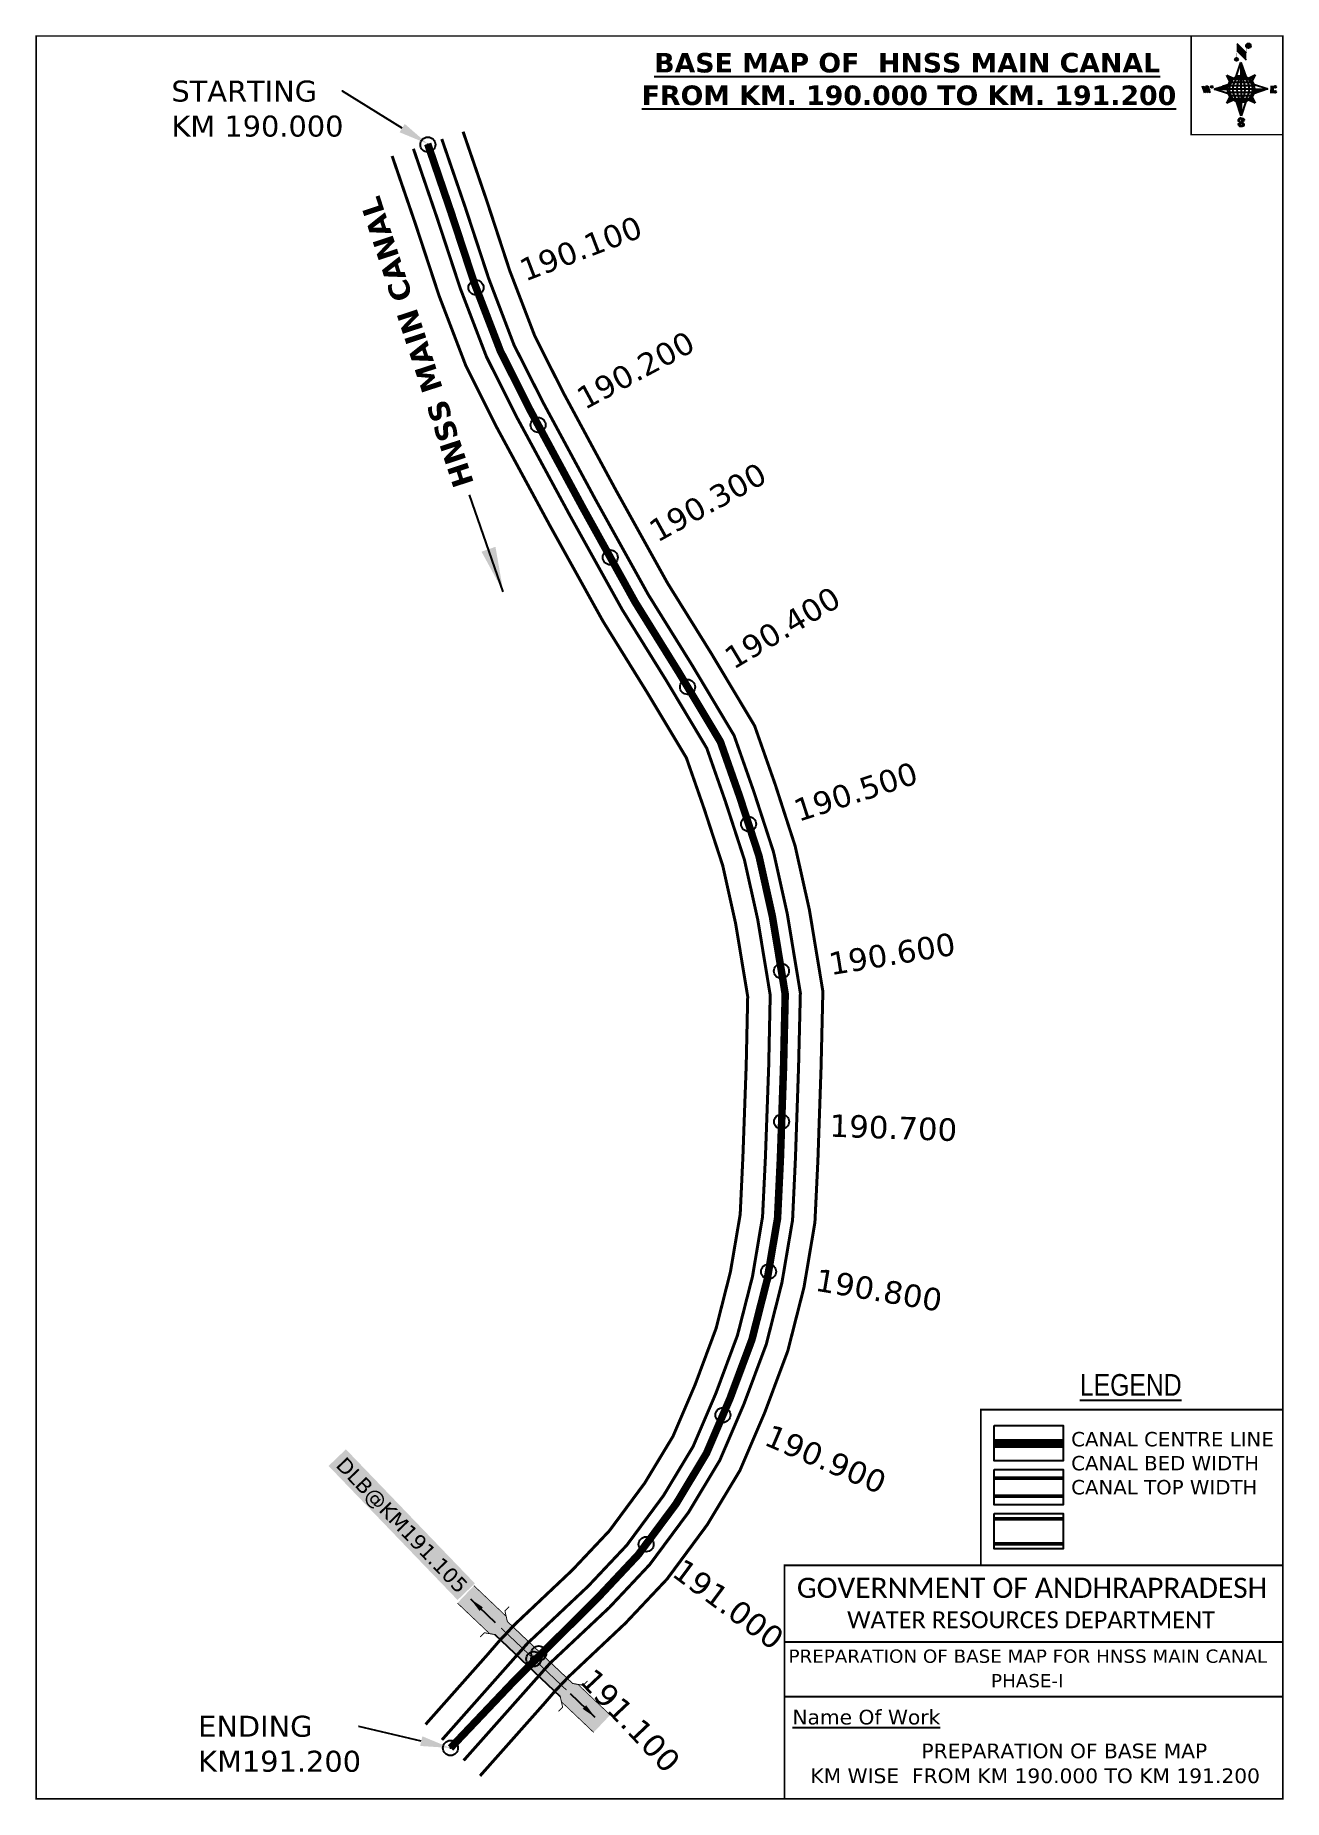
# Model space of a CAD drawing. Header units: inches. Extents: x 743599 to 744431, y 1649784 to 1650961.
import ezdxf
from ezdxf import colors
from ezdxf.entities.mleader import LeaderData, LeaderLine
from ezdxf.enums import TextEntityAlignment as Align
from ezdxf.math import Vec2, Vec3

# ---------------------------------------------------------------- set-up
doc = ezdxf.new("R2010")
doc.units = ezdxf.units.IN
doc.header["$MEASUREMENT"] = 0
doc.header["$PDMODE"] = 32
doc.header["$PDSIZE"] = 10
doc.linetypes.add('ACAD_ISO02W100', pattern=[15, 12, -3])
doc.linetypes.add('HIDDEN2', pattern=[0.1875, 0.125, -0.0625])
for name, color, linetype in [('AQUADUCT', 1, 'Continuous'), ('bord', 1, 'Continuous'), ('CANAL1', 1, 'Continuous'), ('CSMark', 72, 'Continuous'), ('DCBMS', 232, 'Continuous'), ('PAGE', 7, 'Continuous'), ('STRUCTURE', 5, 'Continuous'), ('TEXT', 7, 'Continuous')]:
    doc.layers.add(name, color=color, linetype=linetype)
doc.styles.add('ARIALN', font='ARIALN_1.TTF')
doc.styles.get("Standard").update_dxf_attribs({"font": 'verdana_0.ttf'})
doc.dimstyles.get("Standard").update_dxf_attribs({"dimtxt": 0.18, "dimasz": 0.18, "dimexe": 0.18, "dimexo": 0.0625, "dimgap": 0.09, "dimtad": 0, "dimtih": 1, "dimtoh": 1, "dimdec": 4, "dimzin": 0, "dimdsep": 46, "dimtxsty": 'Standard', "dimcen": 0.09, "dimadec": 0, "dimazin": 0, "dimtfac": 1, "dimtdec": 4, "dimtofl": 0, "dimtmove": 0, "dimatfit": 3, "dimfxl": 0, "dimtolj": 1, "dimtzin": 0, "dimarcsym": 0})
pattern_1 = [(267.297113149, (-8720374.938, 50637915.138), (10.5367255337, -0.497431438), [])]
pattern_2 = [(357.297113149, (-8720374.938, 50637915.138), (0.497431438, 10.5367255337), [])]

# ---------------------------------------------------------------- blocks, each defined once
blk = doc.blocks.new('*X16')
at = {"color": 0, "linetype": 'Continuous'}
for p, q in [((6321.6, 240.5), (6322.3, 241.2)), ((6321.6, 240.3), (6322.3, 241)), ((6321.6, 240.1), (6322.3, 240.8)), ((6321.6, 239.9), (6322.4, 240.7)), ((6321.6, 239.8), (6322.4, 240.6)), ((6321.6, 239.6), (6322.5, 240.5)), ((6321.6, 239.4), (6322.5, 240.3)), ((6321.6, 239.2), (6322.6, 240.2)), ((6321.7, 239.1), (6322.6, 240.1)), ((6321.8, 240.8), (6322.4, 241.4)), ((6321.8, 239), (6322.7, 240)), ((6321.8, 239), (6322.8, 239.9)), ((6321.9, 238.9), (6322.9, 239.8)), ((6322, 238.8), (6323, 239.7)), ((6322.1, 241.3), (6322.4, 241.6)), ((6322.1, 238.7), (6323.1, 239.6)), ((6322.2, 238.6), (6323.1, 239.6)), ((6322.3, 238.5), (6323.2, 239.5)), ((6322.4, 238.5), (6323.3, 239.4)), ((6322.5, 238.4), (6323.4, 239.3)), ((6322.7, 238.4), (6323.6, 239.3)), ((6322.8, 238.3), (6323.7, 239.2)), ((6322.9, 238.3), (6323.8, 239.1)), ((6323.1, 238.2), (6323.9, 239.1)), ((6323.2, 238.2), (6324, 239)), ((6323.3, 238.2), (6324.2, 239)), ((6323.5, 238.1), (6324.3, 238.9)), ((6323.7, 238.1), (6324.4, 238.9)), ((6323.8, 238.1), (6324.6, 238.8)), ((6324.1, 238.2), (6324.7, 238.8)), ((6324.3, 238.3), (6324.9, 238.8)), ((6324.6, 238.3), (6325.1, 238.8)), ((6324.8, 238.4), (6325.2, 238.8)), ((6325.1, 238.5), (6325.4, 238.8)), ((6325.4, 238.6), (6325.6, 238.8))]:
    blk.add_line(p, q, dxfattribs=at)
blk = doc.blocks.new('*X15')
at = {"color": 0, "linetype": 'Continuous'}
for p, q in [((6324.4, 240.3), (6324.5, 240.4)), ((6324.6, 240.3), (6324.8, 240.5)), ((6324.7, 240.2), (6325, 240.5)), ((6324.8, 240.2), (6325.2, 240.6)), ((6325, 240.1), (6325.5, 240.6)), ((6325.1, 240.1), (6325.6, 240.6)), ((6325.2, 240), (6325.8, 240.6)), ((6325.3, 240), (6326, 240.6)), ((6325.4, 239.9), (6326.1, 240.6)), ((6325.5, 239.8), (6326.2, 240.5)), ((6325.6, 239.8), (6326.3, 240.5)), ((6325.7, 239.7), (6326.5, 240.4)), ((6325.9, 239.6), (6326.6, 240.3)), ((6326, 239.5), (6326.7, 240.3)), ((6326, 239.4), (6326.8, 240.2)), ((6326.1, 239.3), (6327, 240.2)), ((6326.2, 239.3), (6327.1, 240.1)), ((6326.3, 239.2), (6327.1, 240)), ((6326.4, 239.1), (6327.2, 239.9)), ((6326.5, 239), (6327.3, 239.8)), ((6326.5, 238.9), (6327.4, 239.7)), ((6326.6, 238.8), (6327.5, 239.6)), ((6326.7, 238.7), (6327.5, 239.5)), ((6326.8, 238.6), (6327.6, 239.4)), ((6326.8, 238.5), (6327.7, 239.3)), ((6326.8, 236.5), (6327.4, 237)), ((6326.9, 238.3), (6327.8, 239.2)), ((6326.9, 238.2), (6327.9, 239.1)), ((6326.9, 236.8), (6327.6, 237.4)), ((6327, 238.1), (6327.8, 239)), ((6327, 237.9), (6327.8, 238.8)), ((6327, 237.8), (6327.8, 238.6)), ((6327, 237.6), (6327.8, 238.4)), ((6327, 237.4), (6327.8, 238.2)), ((6327, 237.3), (6327.8, 238)), ((6327, 237.1), (6327.8, 237.9))]:
    blk.add_line(p, q, dxfattribs=at)
blk = doc.blocks.new('H')
at = {"layer": 'bord', "extrusion": (0.000427885, 0.004792, 0.999988)}
h = blk.add_hatch(dxfattribs=at)
h.set_pattern_fill('LINE', color=8, scale=84.387686, angle=-2.7029, style=0)
h.set_pattern_definition(pattern_2)
h.paths.add_polyline_path([(-492, 786, -0.090992), (-448, 775), (-486, 912)])
h = blk.add_hatch(dxfattribs=at)
h.set_pattern_fill('LINE', color=8, scale=84.387686, angle=-92.7029, style=0)
h.set_pattern_definition(pattern_1)
h.paths.add_polyline_path([(-625, 665, -0.090992), (-615, 710), (-751, 671)])
h = blk.add_hatch(dxfattribs=at)
h.set_pattern_fill('LINE', color=8, scale=84.387686, angle=-2.7029, style=0)
h.set_pattern_definition(pattern_2)
h.paths.add_polyline_path([(-504, 533, -0.090992), (-549, 543), (-510, 406)])
h = blk.add_hatch(dxfattribs=at)
h.set_pattern_fill('LINE', color=8, scale=84.387686, angle=-92.7029, style=0)
h.set_pattern_definition(pattern_1)
h.paths.add_polyline_path([(-246, 647), (-372, 653, -0.090992), (-382, 609)])
for p, q in [((-519, 1020, -1217), (-435, 927, -1216)), ((-516, 1087, -1217), (-432, 994, -1217)), ((-538, 774, -1216), (-487, 906, -1216)), ((-487, 906, -1216), (-493, 780, -1216)), ((-487, 906, -1216), (-448, 769, -1216)), ((-865, 701, -1215), (-847, 638, -1215)), ((-847, 700, -1215), (-829, 637, -1215)), ((-829, 699, -1215), (-811, 636, -1215)), ((-829, 699, -1215), (-811, 698, -1215)), ((-811, 698, -1215), (-794, 635, -1215)), ((-752, 665, -1215), (-615, 704, -1215)), ((-627, 794, -1216), (-567, 760, -1216)), ((-627, 794, -1216), (-584, 747, -1215)), ((-599, 731, -1215), (-627, 794, -1216)), ((-421, 753, -1216), (-359, 781, -1216)), ((-359, 781, -1216), (-405, 739, -1216)), ((-359, 781, -1216), (-392, 721, -1215)), ((-379, 693, -1215), (-246, 641, -1215)), ((-213, 669, -1215), (-217, 601, -1215)), ((-752, 665, -1215), (-625, 659, -1215)), ((-619, 614, -1215), (-752, 665, -1215)), ((-639, 526, -1214), (-606, 585, -1215)), ((-639, 526, -1214), (-593, 568, -1215)), ((-577, 553, -1215), (-639, 526, -1214)), ((-511, 400, -1214), (-549, 537, -1214)), ((-460, 533, -1215), (-511, 400, -1214)), ((-505, 527, -1214), (-511, 400, -1214)), ((-371, 513, -1214), (-431, 546, -1215)), ((-371, 513, -1214), (-414, 560, -1215)), ((-399, 576, -1215), (-371, 513, -1214)), ((-246, 641, -1215), (-383, 603, -1215)), ((-373, 647, -1215), (-246, 641, -1215)), ((-197, 600, -1215), (-194, 668, -1215))]:
    blk.add_line(p, q, dxfattribs=at)
at = {"layer": 'bord', "color": 8, "linetype": 'ByBlock', "extrusion": (0.000427885, 0.004792, 0.999988)}
for p, q in [((-375, 679, -1215), (-620, 691, -1215)), ((-386, 711, -1215), (-605, 722, -1215)), ((-411, 744, -1216), (-578, 752, -1216)), ((-493, 780, -1216), (-505, 527, -1214)), ((-373, 647, -1215), (-625, 659, -1215)), ((-378, 616, -1215), (-623, 628, -1215)), ((-392, 585, -1215), (-611, 595, -1215)), ((-420, 555, -1215), (-587, 562, -1215))]:
    blk.add_line(p, q, dxfattribs=at)
at = {"layer": 'bord', "extrusion": (0.000427885, 0.004792, 0.999988), "elevation": -1212}
for points, const_width in [([(-522, 960), (-516, 1093)], 1.61), ([(-434, 933), (-428, 1066)], 1.61), ([(-870, 707), (-846, 706)], 0.642), ([(-829, 643), (-821, 678)], 0.642), ([(-793, 641), (-782, 694)], 0.642), ([(-223, 676), (-174, 673)], 0.706), ([(-829, 643), (-855, 644)], 0.642), ([(-811, 642), (-784, 641)], 0.642), ([(-177, 605), (-226, 607)], 0.706), ([(-195, 645), (-185, 644)], 0.706)]:
    blk.add_lwpolyline(points, dxfattribs=dict(at, const_width=const_width))
for points, const_width in [([(-414, 1073, 1), (-398, 1058, 1)], 22.3), ([(-530, 950, 1), (-520, 939, 1)], 14.8), ([(-776, 697, 1), (-769, 690, 1)], 8.9), ([(-180, 618, 1), (-173, 611, 1)], 9.79), ([(-178, 667, 1), (-171, 660, 1)], 9.79), ([(-490, 362, 1), (-498, 369, 1)], 11.1), ([(-525, 322, 1), (-533, 329, 1)], 11.1)]:
    blk.add_lwpolyline(points, format="xyb", close=True, dxfattribs=dict(at, const_width=const_width))
for points in [[(-537, 317), (-531, 310), (-520, 307), (-505, 307), (-494, 310), (-486, 318), (-487, 326), (-491, 333), (-494, 336), (-503, 341), (-522, 347), (-530, 352), (-534, 355), (-537, 363), (-537, 373), (-530, 381), (-520, 384), (-504, 384), (-493, 380), (-487, 373)], [(-522, 348), (-526, 354), (-528, 361), (-528, 371), (-526, 375), (-521, 381), (-515, 384)], [(-505, 307), (-499, 312), (-497, 319), (-497, 327), (-501, 335), (-509, 343)]]:
    blk.add_lwpolyline(points, dxfattribs=at)
at = {"layer": 'bord', "extrusion": (0.000427885, 0.004792, 0.999988)}
for centre, radius in [((-406, 1065, -1212), 22.3), ((-525, 944, -1212), 14.8), ((-773, 694, -1212), 8.9), ((-498, 659, -1212), 127), ((-177, 615, -1212), 9.79), ((-174, 663, -1212), 9.79), ((-494, 365, -1212), 11.1), ((-529, 325, -1212), 11.1)]:
    blk.add_circle(centre, radius, dxfattribs=at)
at = {"layer": 'bord', "color": 8, "linetype": 'ByBlock', "extrusion": (0.000427885, 0.004792, 0.999988)}
for centre, radius, start, end in [((-482, 658, -1212), 128, 94.9254, 259.6691), ((-437, 656, -1212), 141, 113.2864, 241.308), ((-316, 651, -1212), 222, 142.5892, 212.0053), ((-560, 662, -1212), 141, 293.2864, 61.308), ((-681, 668, -1212), 222, 322.5892, 32.0053), ((-515, 660, -1212), 128, 274.9254, 79.6691)]:
    blk.add_arc(centre, radius, start, end, dxfattribs=at)
at = {"layer": 'bord', "extrusion": (0.000427885, 0.004792, 0.999988)}
for points in [[(-516, 1093, -1212), (-431, 1000, -1212), (-519, 1026, -1212), (-434, 933, -1212)], [(-864, 707, -1212), (-846, 706, -1212), (-846, 644, -1212), (-829, 643, -1212)], [(-829, 705, -1212), (-811, 704, -1212), (-811, 642, -1212), (-793, 641, -1212)], [(-193, 674, -1212), (-197, 606, -1212), (-213, 675, -1212), (-216, 607, -1212)]]:
    blk.add_solid(points, dxfattribs=at)
at = {"layer": 'bord', "extrusion": (0.000427885, 0.004792, 0.999988), "xscale": 7.977342409717546, "yscale": 7.977342408231451, "zscale": 7.977342408476333, "rotation": 138.0840426661453}
for name, p in [('*X15', (38301, -31929, -1212)), ('*X16', (38314, -31951, -1212))]:
    blk.add_blockref(name, p, dxfattribs=at)
blk = doc.blocks.new('DLB')
at = {"layer": 'STRUCTURE'}
h = blk.add_hatch(dxfattribs=at)
h.set_pattern_fill('DOTS', color=6, scale=20, angle=320.37224793, style=0)
h.paths.add_polyline_path([(769699.5, 1706950), (769699.5, 1706934), (769729.1, 1706934), (769732.1, 1706936), (769792.1, 1706936), (769795.1, 1706934), (769824.7, 1706934), (769824.7, 1706950), (769795.1, 1706950), (769792.1, 1706948), (769732.1, 1706948), (769729.1, 1706950)])
at = {"layer": 'STRUCTURE', "color": 6, "linetype": 'ACAD_ISO02W100', "ltscale": 0.5, "const_width": 0.5}
for points in [[(769699.5, 1706950), (769729.1, 1706950)], [(769795.1, 1706950), (769824.7, 1706950)], [(769699.5, 1706934), (769729.1, 1706934)], [(769795.1, 1706934), (769824.7, 1706934)]]:
    blk.add_lwpolyline(points, dxfattribs=at)
at = {"layer": 'STRUCTURE', "color": 6, "const_width": 0.628}
for points in [[(769726.1, 1706956), (769726.1, 1706952), (769732.1, 1706948), (769792.1, 1706948), (769798.1, 1706952), (769798.1, 1706956)], [(769732.1, 1706942), (769792.1, 1706942)], [(769726.1, 1706928), (769726.1, 1706932), (769732.1, 1706936), (769792.1, 1706936), (769798.1, 1706932), (769798.1, 1706928)]]:
    blk.add_lwpolyline(points, dxfattribs=at)
at = {"layer": 'STRUCTURE', "color": 6}
blk.add_lwpolyline([(769732.1, 1706936), (769792.1, 1706936)], dxfattribs=at)
blk.add_lwpolyline([(769732.1, 1706936), (769792.1, 1706936)], dxfattribs=at)
at = {"layer": 'STRUCTURE', "color": 0}
blk.add_circle((769762.1, 1706942), 1.8, dxfattribs=at)
for points in [[(769703.8, 1706942), (769726.7, 1706942)], [(769818.6, 1706942), (769795.7, 1706942)]]:
    blk.add_leader(points, dimstyle='Standard', override={"dimasz": 10, "dimgap": 0.09, "dimtad": 0}, dxfattribs=at)

msp = doc.modelspace()

# ---------------------------------------------------------------- linework, layer by layer
at = {"color": 3}
for p in [(743860.4, 1650887.7), (743892.5, 1650792.4), (743933.9, 1650700.8), (743982, 1650612.5), (744033.5, 1650526.1), (744074.2, 1650434.7), (744096.1, 1650336.7), (744096.2, 1650236.3), (744087.5, 1650136.3), (744057.1, 1650040.7), (744005.9, 1649954.5), (743934.3, 1649881.8), (743875.5, 1649818.7)]:
    msp.add_point(p, dxfattribs=at)
at = {"layer": 'CANAL1', "color": 200, "const_width": 2}
for points in [[(743883.9, 1650896.3), (743899.5, 1650850.8), (743915, 1650803.6), (743931.6, 1650760.3), (743950.6, 1650722.5), (743985.6, 1650657.6), (744020.2, 1650595.3), (744049.3, 1650548.5), (744078.2, 1650500.2), (744091.9, 1650461.2), (744105.2, 1650420.1), (744114.7, 1650377.6), (744123.7, 1650323.2), (744122.5, 1650272.3), (744120.4, 1650210.8), (744118.4, 1650169.1), (744111.1, 1650125.8), (744100.3, 1650083.4), (744084.9, 1650042.2), (744068.4, 1650003.7), (744046.6, 1649967.5), (744019.9, 1649931.4), (743992.1, 1649901.9), (743953.7, 1649865.7), (743953.4, 1649865.3), (743949.2, 1649860.9), (743945.4, 1649856.9), (743937.8, 1649848.1), (743895.2, 1649800.1)], [(743836.6, 1650880.1), (743852.1, 1650834.9), (743867.9, 1650786.9), (743885.8, 1650740.1), (743906.2, 1650699.4), (743941.8, 1650633.6), (743977.1, 1650570), (744006.6, 1650522.4), (744032.7, 1650478.9), (744044.5, 1650445.1), (744057, 1650406.9), (744065.6, 1650368.1), (744073.6, 1650319.7), (744072.6, 1650273.7), (744070.4, 1650212.9), (744068.6, 1650174.5), (744062.1, 1650136.2), (744052.5, 1650098.4), (744038.5, 1650060.8), (744023.8, 1650026.5), (744005, 1649995.4), (743981.4, 1649963.5), (743956.7, 1649937.3), (743918.3, 1649901), (743916.8, 1649899.5), (743912.8, 1649895.1), (743908.3, 1649890.4), (743900.2, 1649881), (743858.9, 1649834.4)]]:
    msp.add_lwpolyline(points, dxfattribs=at)
at = {"layer": 'CANAL1', "color": 5, "const_width": 2}
for points in [[(743850.8, 1650884.9), (743866.3, 1650839.6), (743882, 1650791.9), (743899.5, 1650746.2), (743919.5, 1650706.3), (743954.9, 1650640.8), (743990, 1650577.6), (744019.4, 1650530.3), (744046.3, 1650485.3), (744058.7, 1650449.9), (744071.4, 1650410.9), (744080.3, 1650371), (744088.6, 1650320.7), (744087.6, 1650273.3), (744085.4, 1650212.3), (744083.5, 1650172.9), (744076.8, 1650133.1), (744066.8, 1650093.9), (744052.4, 1650055.2), (744037.2, 1650019.7), (744017.5, 1649987), (743993, 1649953.9), (743967.4, 1649926.7), (743929.1, 1649890.6), (743927.1, 1649888.8), (743869.8, 1649824.1)], [(743884.3, 1649810.4), (743941.5, 1649874.8), (743942.8, 1649876.1), (743981.5, 1649912.5), (744008.3, 1649941), (744034.2, 1649975.9), (744055, 1650010.5), (744071, 1650047.8), (744086, 1650087.9), (744096.4, 1650128.9), (744103.5, 1650170.7), (744105.4, 1650211.4), (744107.5, 1650272.7), (744108.7, 1650322.1), (744100, 1650374.8), (744090.8, 1650416.1), (744077.7, 1650456.3), (744064.5, 1650493.8), (744036.5, 1650540.7), (744007.3, 1650587.7), (743972.5, 1650650.4), (743937.3, 1650715.6), (743917.8, 1650754.2), (743900.9, 1650798.6), (743885.3, 1650846), (743869.7, 1650891.4)]]:
    msp.add_lwpolyline(points, dxfattribs=at)
at = {"layer": 'CANAL1', "color": 1, "linetype": 'HIDDEN2', "ltscale": 100, "const_width": 5}
msp.add_lwpolyline([(743860.3, 1650888.2), (743875.8, 1650842.8), (743891.4, 1650795.3), (743908.7, 1650750.2), (743928.4, 1650711), (743963.7, 1650645.6), (743998.6, 1650582.6), (744027.9, 1650535.5), (744055.4, 1650489.6), (744068.2, 1650453.1), (744081.1, 1650413.5), (744090.1, 1650372.9), (744098.6, 1650321.4), (744097.5, 1650273), (744095.4, 1650211.8), (744093.5, 1650171.8), (744086.6, 1650131), (744076.4, 1650090.9), (744061.7, 1650051.5), (744046.1, 1650015.1), (744025.8, 1649981.4), (744000.6, 1649947.5), (743974.4, 1649919.6), (743919, 1649864.5), (743919, 1649864.5), (743919, 1649864.5), (743919, 1649864.5), (743919, 1649864.5), (743919, 1649864.5), (743875.5, 1649818.7)], dxfattribs=at)
at = {"layer": 'CANAL1', "color": 1, "linetype": 'HIDDEN2', "ltscale": 100, "const_width": 6, "elevation": -0.4}
msp.add_lwpolyline([(744283.8, 1650021.8), (744237.8, 1650021.8)], dxfattribs=at)
at = {"layer": 'CANAL1', "color": 5, "const_width": 2.4, "elevation": -0.4}
for points in [[(744283.8, 1649998.6), (744237.8, 1649998.6)], [(744283.8, 1649986.6), (744237.8, 1649986.6)]]:
    msp.add_lwpolyline(points, dxfattribs=at)
at = {"layer": 'CANAL1', "color": 200, "const_width": 2.4, "elevation": -0.4}
for points in [[(744283.8, 1649971.4), (744237.8, 1649971.4)], [(744283.8, 1649954.9), (744237.8, 1649954.9)]]:
    msp.add_lwpolyline(points, dxfattribs=at)
at = {"layer": 'PAGE', "const_width": 1}
msp.add_lwpolyline([(743599.3, 1650960.1), (743599.3, 1649784.8), (744430.3, 1649784.8), (744430.3, 1650960.1), (743599.3, 1650960.1)], dxfattribs=at)
at = {"layer": 'PAGE'}
for points, const_width in [([(744430.3, 1650960.1), (744369.2, 1650960.1), (744369.2, 1650894.3), (744430.3, 1650894.3)], 1), ([(744430.3, 1649940.5), (744229, 1649940.5), (744229, 1650044.3), (744430.3, 1650044.3)], 1.2), ([(744098.1, 1649940.5), (744430.3, 1649940.5), (744430.3, 1649784.8), (744098.1, 1649784.8)], 1.2)]:
    msp.add_lwpolyline(points, close=True, dxfattribs=dict(at, const_width=const_width))
at = {"layer": 'PAGE', "elevation": -0.4}
for points in [[(744237.8, 1650033.6), (744283.8, 1650033.6), (744283.8, 1650010.1), (744237.8, 1650010.1)], [(744237.8, 1650004.3), (744283.8, 1650004.3), (744283.8, 1649980.8), (744237.8, 1649980.8)], [(744237.8, 1649975.1), (744283.8, 1649975.1), (744283.8, 1649951.5), (744237.8, 1649951.5)]]:
    msp.add_lwpolyline(points, close=True, dxfattribs=at)
at = {"layer": 'PAGE'}
for points in [[(744098.1, 1649889.5), (744430.3, 1649889.5)], [(744098.1, 1649853.1), (744430.3, 1649853.1)]]:
    msp.add_lwpolyline(points, dxfattribs=at)
at = {"layer": 'STRUCTURE', "color": 0}
msp.add_point((743931, 1649878), dxfattribs=at)

# ---------------------------------------------------------------- block references
at = {"layer": 'AQUADUCT', "color": 1, "xscale": 0.0703495379661093, "yscale": 0.07034953800030053, "zscale": 0.07034953795990817, "rotation": 3.078330607406165}
msp.add_blockref('H', (744439.9, 1650880.7, 85.4), dxfattribs=at)
at = {"layer": 'STRUCTURE', "color": 0, "rotation": 316.4895153086914}
msp.add_blockref('DLB', (-989545.6, 941892.5), dxfattribs=at)

# ---------------------------------------------------------------- texts
at = {"layer": 'CANAL1', "insert": (743878.2, 1650656.7), "char_height": 14, "width": 205.129, "attachment_point": 1, "rotation": 108.183}
msp.add_mtext('\\pi0.96322;{\\fVerdana|b1|i0|c0|p34;HNSS MAIN CANAL}', dxfattribs=at)
at = {"layer": 'CSMark', "color": 1}
for s, rotation, p in [('190.100', 20.9215, (743922.6, 1650803.3)), ('190.200', 28.376, (743961.4, 1650717.2)), ('190.300', 29.0237, (744009.7, 1650628.7)), ('190.400', 30.9208, (744060.2, 1650543.8)), ('190.500', 18.0174, (744105.1, 1650443.2)), ('190.600', 9.3708, (744127.8, 1650341.3)), ('190.700', 357.9696, (744128.2, 1650233.8)), ('190.800', 350.4404, (744119.1, 1650131.1)), ('190.900', 336.8043, (744086.5, 1650028.1)), ('191.000', 323.4321, (744026.6, 1649940)), ('191.100', 313.2862, (743966.3, 1649868))]:
    msp.add_text(s, height=15, rotation=rotation, dxfattribs=at).set_placement(p, align=Align.MIDDLE_LEFT)
at = {"layer": 'PAGE', "extrusion": (0.000201441, 0.004807, 0.999988), "style": 'ARIALN'}
msp.add_text('%%ULEGEND', height=14.4, rotation=359.9999, dxfattribs=at).set_placement((744328.9, 1650041, 8081.5), align=Align.MIDDLE)
at = {"layer": 'PAGE', "extrusion": (0.000201441, 0.004807, 0.999988)}
for s, height, p in [('PREPARATION OF BASE MAP FOR HNSS MAIN CANAL', 8.878, (744100.8, 1649855.7, 8080.6)), ('%%UName Of Work', 9.822, (744103.4, 1649814.6, 8079.2))]:
    msp.add_text(s, height=height, rotation=359.9999, dxfattribs=at).set_placement(p)
for s, height, p in [('PHASE-I', 8.88, (744259.9, 1649843.8, 8080.5)), ('PREPARATION OF BASE MAP', 9.822, (744284.6, 1649797, 8079.3)), ('KM WISE  FROM KM 190.000 TO KM 191.200', 9.822, (744265.2, 1649780.4, 8079.3))]:
    msp.add_text(s, height=height, rotation=359.9999, dxfattribs=at).set_placement(p, align=Align.MIDDLE_CENTER)
at = {"layer": 'PAGE', "extrusion": (0.000201441, 0.004807, 0.999988), "attachment_point": 1, "text_direction": (1, -1e-06, -0.000201)}
for s, insert, char_height, width in [('CANAL CENTRE LINE CANAL BED WIDTH {\\H2.3741x; }CANAL TOP WIDTH{\\H1.9188x; }', (744289.2, 1650029.4, -0.4), 9.6, 168.926), ('\\pi3.5885;{\\fCalibri|b0|i0|c0|p34;\\H1.3333x;GOVERNMENT OF ANDHRAPRADESH\\P\\pi37.073;\\H0.83998x;WATER RESOURCES DEPARTMENT}', (744102.8, 1649932.2, -1.3), 10.059, 321.276)]:
    msp.add_mtext(s, dxfattribs=dict(at, insert=insert, char_height=char_height, width=width))
at = {"layer": 'STRUCTURE', "color": 5, "insert": (743805.7, 1650013.6), "char_height": 10, "width": 118.025, "attachment_point": 1, "rotation": 313.8735, "bg_fill": 1, "box_fill_scale": 1.3, "bg_fill_color": 7, "bg_fill_true_color": 16777215, "bg_fill_transparency": 4390977}
msp.add_mtext('DLB@KM191.105', dxfattribs=at)
at = {"layer": 'TEXT', "color": 1, "insert": (743989.5, 1650948.8), "char_height": 13, "width": 379.826, "attachment_point": 1}
msp.add_mtext('\\pi21.755;{\\fVerdana|b1|i0|c0|p34;\\LBASE MAP OF  HNSS MAIN CANAL \\P\\pi13.452;FROM KM. 190.000 TO KM. 191.200}', dxfattribs=at)

# ---------------------------------------------------------------- leaders
at = {"layer": 'CANAL1'}
msp.add_leader([(743910.7, 1650589.6), (743888.2, 1650654.1)], dimstyle='Standard', override={"dimasz": 30, "dimgap": 0.09, "dimtad": 0}, dxfattribs=at)
at = {"layer": 'DCBMS', "color": 5}
ml = msp.add_multileader_mtext('Standard', dxfattribs=at)
ml.set_content('STARTING\\PKM 190.000', color=5)
ml.set_leader_properties()
ml.build(insert=Vec2(0, 0))
ml.multileader.update_dxf_attribs({"dogleg_length": 0.36, "arrow_head_size": 20})
ctx = ml.context
ctx.base_point, ctx.char_height, ctx.arrow_head_size, ctx.landing_gap_size, ctx.plane_origin = Vec3(743689.4, 1650923.3), 14, 20, 0.09, Vec3(744280.2, 1650854.7)
notes = []
notes.append((ctx, [(0, (1, 1, 0), (743803.5, 1650923.3), (-1, 0), 0.36, [(0, [(743860.3, 1650888.2)], 0, [])])]))
ctx.mtext.insert, ctx.mtext.flow_direction = Vec3(743689.5, 1650930.4), 5
ml = msp.add_multileader_mtext('Standard', dxfattribs=at)
ml.set_content('ENDING \\PKM191.200', color=5)
ml.set_leader_properties()
ml.build(insert=Vec2(0, 0))
ml.multileader.update_dxf_attribs({"dogleg_length": 0.36, "arrow_head_size": 20})
ctx = ml.context
ctx.base_point, ctx.char_height, ctx.arrow_head_size, ctx.landing_gap_size, ctx.plane_origin = Vec3(743707.2, 1649833), 14, 20, 0.09, Vec3(743850.5, 1649754.7)
notes.append((ctx, [(0, (1, 1, 0), (743814.5, 1649833), (-1, 0), 0.36, [(0, [(743875.5, 1649818.7)], 0, [])])]))
ctx.mtext.insert, ctx.mtext.width, ctx.mtext.flow_direction = Vec3(743707.3, 1649840.2), 108.896, 5
for ctx, leaders in notes:
    for number, flags, end, landing, length, lines in leaders:
        leader = LeaderData()
        leader.index, (leader.has_last_leader_line, leader.has_dogleg_vector, leader.attachment_direction) = number, flags
        leader.last_leader_point, leader.dogleg_vector, leader.dogleg_length = Vec3(end), Vec3(landing), length
        for number, points, colour, breaks in lines:
            line = LeaderLine()
            line.index, line.vertices, line.color, line.breaks = number, Vec3.list(points), colors.encode_raw_color(colour), breaks
            leader.lines.append(line)
        ctx.leaders.append(leader)

doc.saveas('drawing.dxf')
